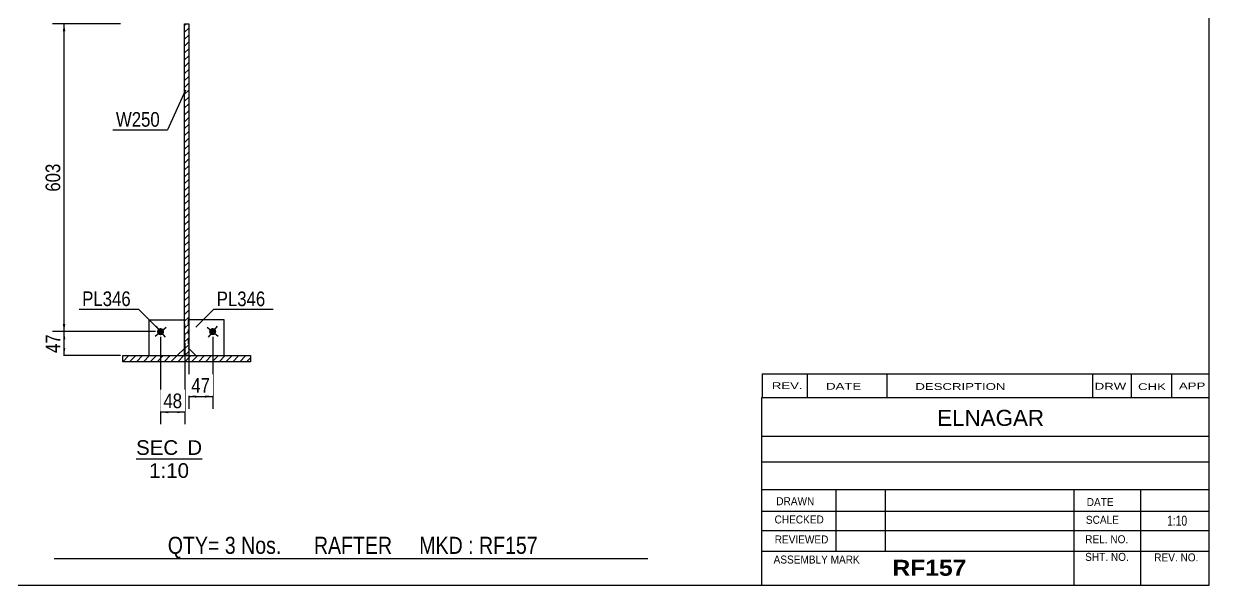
# Model space of a CAD drawing. Header units: millimetres. Extents: x -1016 to -614, y -188 to 89.
# Drawn here: x -845.7 to -613.6, y -187.5 to -77.6 of the extents above; entities that cross this region are included whole.
import ezdxf

# ---------------------------------------------------------------- set-up
doc = ezdxf.new("R2010")
doc.units = ezdxf.units.MM
doc.linetypes.add('DXK_LINE_DOT1', pattern=[1.8814, 0.9407, -0.9407])
doc.styles.add('Arial', font='ARIAL.TTF', dxfattribs={"height": 0.2})
doc.styles.add('Arial Bold', font='ARIALBD.TTF', dxfattribs={"height": 0.2})
doc.styles.add('Arial Narrow', font='ARIALN.TTF', dxfattribs={"height": 0.2})

# ---------------------------------------------------------------- blocks, each defined once
blk = doc.blocks.new('Unknown-624476843-1210')
at = {"color": 5, "linetype": 'Continuous'}
for p, q in [((-613.61, -187.55), (-613.61, 89.45)), ((-1013.61, -187.55), (-613.61, -187.55))]:
    blk.add_line(p, q, dxfattribs=at)
blk = doc.blocks.new('Unknown-624476843-12 - 1257')
at = {"color": 1, "linetype": 'Continuous'}
blk.add_line((-823.7, -162.76), (-810.79, -162.76), dxfattribs=at)
at = {"color": 0, "linetype": 'Continuous'}
for points in [[(-815.48, -162.01), (-815.48, -159.01), (-823.7, -159.01), (-823.7, -162.01)], [(-810.79, -162.01), (-810.79, -159.01), (-813.68, -159.01), (-813.68, -162.01)], [(-813.36, -166.51), (-813.36, -163.51), (-821.14, -163.51), (-821.14, -166.51)]]:
    blk.add_wipeout(points, dxfattribs=at)
at = {"color": 136, "linetype": 'Continuous', "style": 'Arial'}
for s, height, p in [('SEC', 2.865, (-823.7, -162.01)), ('D', 2.87, (-813.68, -162.01)), ('1:10', 2.865, (-821.14, -166.51))]:
    blk.add_text(s, height=height, dxfattribs=at).set_placement(p)
blk = doc.blocks.new('Bolt-624476843-1282 - 1257')
at = {"linetype": 'Continuous'}
blk.add_hatch(color=3, dxfattribs=at).paths.add_polyline_path([(-808.18, -138.33, -1), (-809.25, -137.43, -1)])
at = {"color": 3, "linetype": 'Continuous'}
for p, q in [((-807.81, -136.81), (-809.61, -138.95)), ((-809.79, -136.98), (-807.64, -138.78))]:
    blk.add_line(p, q, dxfattribs=at)
blk = doc.blocks.new('Bolt-624476843-1283 - 1257')
at = {"linetype": 'Continuous'}
blk.add_hatch(color=3, dxfattribs=at).paths.add_polyline_path([(-818.38, -137.43, -1), (-819.45, -138.33, -1)])
at = {"color": 3, "linetype": 'Continuous'}
for p, q in [((-819.81, -136.81), (-818.01, -138.95)), ((-819.99, -138.78), (-817.84, -136.98))]:
    blk.add_line(p, q, dxfattribs=at)
blk = doc.blocks.new('Part-624476843-1285 - 1257')
at = {"color": 2, "linetype": 'Continuous'}
for p, q in [((-821.14, -142.58), (-821.14, -135.58)), ((-821.14, -135.58), (-814.21, -135.58)), ((-815.64, -142.58), (-814.21, -141.15))]:
    blk.add_line(p, q, dxfattribs=at)
at = {"color": 7, "linetype": 'DXK_LINE_DOT1'}
for p, q in [((-814.14, -135.58), (-814.21, -135.58)), ((-814.14, -141.08), (-814.14, -135.58)), ((-814.21, -141.15), (-814.14, -141.08)), ((-821.14, -142.58), (-815.64, -142.58))]:
    blk.add_line(p, q, dxfattribs=at)
blk = doc.blocks.new('Part-624476843-1286 - 1257')
at = {"color": 7, "linetype": 'DXK_LINE_DOT1'}
for p, q in [((-813.41, -135.58), (-813.48, -135.58)), ((-813.48, -135.58), (-813.48, -141.08)), ((-813.41, -141.15), (-813.48, -141.08)), ((-811.98, -142.58), (-806.48, -142.58))]:
    blk.add_line(p, q, dxfattribs=at)
at = {"color": 2, "linetype": 'Continuous'}
for p, q in [((-806.48, -135.58), (-813.41, -135.58)), ((-806.48, -142.58), (-806.48, -135.58)), ((-811.98, -142.58), (-813.41, -141.15))]:
    blk.add_line(p, q, dxfattribs=at)
blk = doc.blocks.new('Part-624476843-1364 - 1257')
at = {"linetype": 'Continuous'}
h = blk.add_hatch(dxfattribs=at)
h.set_pattern_fill('', scale=0.3, style=0, pattern_type=0)
h.set_pattern_definition([(45, (-826.313, -143.7806), (-0.67352, 0.67352), [])])
h.paths.add_polyline_path([(-826.31, -142.58), (-826.31, -143.78), (-801.31, -143.78), (-801.31, -142.58)])
at = {"color": 2, "linetype": 'Continuous'}
for p, q in [((-826.31, -143.78), (-826.31, -142.58)), ((-826.31, -142.58), (-801.31, -142.58)), ((-801.31, -143.78), (-826.31, -143.78)), ((-801.31, -142.58), (-801.31, -143.78))]:
    blk.add_line(p, q, dxfattribs=at)
blk = doc.blocks.new('Part-624476843-1387 - 1257')
at = {"linetype": 'Continuous'}
h = blk.add_hatch(dxfattribs=at)
h.set_pattern_fill('', scale=0.3, style=0, pattern_type=0)
h.set_pattern_definition([(45, (-814.213, -142.5806), (-0.673519, 0.673519), [])])
h.paths.add_polyline_path([(-814.21, -77.58), (-814.21, -142.58), (-813.41, -142.58), (-813.41, -77.58)])
at = {"color": 2, "linetype": 'Continuous'}
for p, q in [((-814.21, -142.58), (-814.21, -77.58)), ((-814.21, -77.58), (-813.41, -77.58)), ((-813.41, -77.58), (-813.41, -142.58)), ((-813.41, -142.58), (-814.21, -142.58))]:
    blk.add_line(p, q, dxfattribs=at)
blk = doc.blocks.new('StraightDimension-624476843-5369 - 1257')
at = {"linetype": 'Continuous'}
for points in [[(-838.06, -139.38), (-837.81, -137.88), (-837.56, -139.38)], [(-837.56, -141.08), (-837.81, -142.58), (-838.06, -141.08)]]:
    blk.add_hatch(color=7, dxfattribs=at).paths.add_polyline_path(points)
at = {"color": 7, "linetype": 'Continuous'}
for p, q in [((-819.91, -137.88), (-840.06, -137.88)), ((-837.81, -142.58), (-837.81, -137.88)), ((-826.78, -142.58), (-840.06, -142.58))]:
    blk.add_line(p, q, dxfattribs=at)
at = {"color": 0}
blk.add_wipeout([(-837.96, -137.8), (-842.16, -137.8), (-842.16, -142.66), (-837.96, -142.66)], dxfattribs=at)
at = {"color": 3, "style": 'Arial Narrow'}
blk.add_text('47', height=2.863, rotation=90.0002, dxfattribs=at).set_placement((-838.56, -142.06))
blk = doc.blocks.new('StraightDimension-624476843-1496 - 1257')
at = {"linetype": 'Continuous'}
for points in [[(-811.91, -150.82), (-813.41, -150.57), (-811.91, -150.32)], [(-810.21, -150.32), (-808.71, -150.57), (-810.21, -150.82)]]:
    blk.add_hatch(color=7, dxfattribs=at).paths.add_polyline_path(points)
at = {"color": 7, "linetype": 'Continuous'}
for p, q in [((-808.71, -138.88), (-808.71, -152.97)), ((-813.41, -139.81), (-813.41, -152.97)), ((-813.41, -150.57), (-808.71, -150.57))]:
    blk.add_line(p, q, dxfattribs=at)
at = {"color": 0}
blk.add_wipeout([(-808.63, -150.42), (-808.63, -146.22), (-813.49, -146.22), (-813.49, -150.42)], dxfattribs=at)
at = {"color": 3, "style": 'Arial Narrow'}
blk.add_text('47', height=2.863, dxfattribs=at).set_placement((-812.89, -149.82))
blk = doc.blocks.new('StraightDimension-624476843-1513 - 1257')
at = {"linetype": 'Continuous'}
for points in [[(-817.41, -153.86), (-818.91, -153.61), (-817.41, -153.36)], [(-815.64, -153.36), (-814.14, -153.61), (-815.64, -153.86)]]:
    blk.add_hatch(color=7, dxfattribs=at).paths.add_polyline_path(points)
at = {"color": 7, "linetype": 'Continuous'}
for p, q in [((-818.91, -138.88), (-818.91, -156.01)), ((-814.14, -140.08), (-814.14, -156.01)), ((-818.91, -153.61), (-814.14, -153.61))]:
    blk.add_line(p, q, dxfattribs=at)
at = {"color": 0}
blk.add_wipeout([(-814.1, -153.46), (-814.1, -149.26), (-818.96, -149.26), (-818.96, -153.46)], dxfattribs=at)
at = {"color": 3, "style": 'Arial Narrow'}
blk.add_text('48', height=2.863, dxfattribs=at).set_placement((-818.36, -152.86))
blk = doc.blocks.new('StraightDimension-624476843-5368 - 1257')
at = {"linetype": 'Continuous'}
for points in [[(-838.06, -79.08), (-837.81, -77.58), (-837.56, -79.08)], [(-837.56, -136.38), (-837.81, -137.88), (-838.06, -136.38)]]:
    blk.add_hatch(color=7, dxfattribs=at).paths.add_polyline_path(points)
at = {"color": 7, "linetype": 'Continuous'}
for p, q in [((-826.78, -77.58), (-840.06, -77.58)), ((-837.81, -137.88), (-837.81, -77.58)), ((-819.91, -137.88), (-840.06, -137.88))]:
    blk.add_line(p, q, dxfattribs=at)
at = {"color": 0}
blk.add_wipeout([(-837.96, -104.39), (-842.16, -104.39), (-842.16, -111.07), (-837.96, -111.07)], dxfattribs=at)
at = {"color": 3, "style": 'Arial Narrow'}
blk.add_text('603', height=2.863, rotation=90.0002, dxfattribs=at).set_placement((-838.56, -110.47))
blk = doc.blocks.new('CBS_REVISION-624476843-6692')
at = {"color": 7, "linetype": 'Continuous'}
for p, q in [((-701.11, -146.17), (-613.62, -146.17)), ((-701.11, -146.17), (-701.11, -150.8)), ((-692.32, -146.17), (-692.32, -150.8)), ((-676.72, -146.17), (-676.72, -150.74)), ((-636.47, -146.17), (-636.47, -150.8)), ((-628.93, -146.17), (-628.93, -150.8)), ((-620.98, -146.17), (-620.98, -150.8)), ((-701.11, -150.8), (-613.62, -150.8))]:
    blk.add_line(p, q, dxfattribs=at)
at = {"color": 7, "style": 'Arial Narrow', "width": 1.7}
for s, height, p in [('REV.', 1.326, (-699.25, -149.12)), ('DATE', 1.326, (-688.63, -149.24)), ('DESCRIPTION', 1.3257, (-671.15, -149.29)), ('DRW', 1.326, (-636.04, -149.23)), ('CHK', 1.326, (-627.55, -149.32)), ('APP', 1.326, (-619.55, -149.17))]:
    blk.add_text(s, height=height, dxfattribs=at).set_placement(p)
blk = doc.blocks.new('CBS_CALLOFF-624476843-6690')
at = {"color": 7, "linetype": 'Continuous'}
blk.add_line((-839.73, -182.28), (-723.5, -182.3), dxfattribs=at)
at = {"color": 3, "linetype": 'Continuous', "style": 'Arial Narrow'}
blk.add_text('QTY= 3 Nos.      RAFTER     MKD : RF157', height=3.3405, dxfattribs=at).set_placement((-817.5, -181.39))
blk = doc.blocks.new('CBS_NAME_BLOG-624476843-6691')
at = {"color": 7, "linetype": 'Continuous'}
for p, q in [((-701.2, -150.8), (-613.68, -150.8)), ((-701.2, -187.51), (-701.2, -150.8)), ((-701.2, -158.33), (-613.68, -158.33)), ((-701.13, -163.39), (-613.61, -163.39)), ((-701.2, -168.76), (-613.68, -168.76)), ((-686.67, -180.87), (-686.67, -168.77)), ((-676.99, -180.84), (-676.99, -168.77)), ((-640.07, -187.51), (-640.07, -168.78)), ((-627.02, -187.51), (-627.02, -168.76)), ((-701.19, -173.06), (-613.61, -173.04)), ((-701.2, -176.81), (-613.68, -176.81)), ((-701.2, -180.85), (-613.68, -180.85)), ((-701.2, -187.55), (-613.61, -187.55))]:
    blk.add_line(p, q, dxfattribs=at)
at = {"color": 3, "linetype": 'Continuous', "style": 'Arial'}
blk.add_text('ELNAGAR', height=3.133, dxfattribs=at).set_placement((-666.87, -156.33))
at = {"color": 3, "linetype": 'Continuous'}
for s, height, style, width, p in [('DRAWN', 1.566, 'Arial', 0.9, (-698.37, -171.87)), ('DATE', 1.566, 'Arial', 0.9, (-637.6, -172.03)), ('CHECKED', 1.566, 'Arial', 0.9, (-698.71, -175.44)), ('SCALE', 1.566, 'Arial', 0.9, (-637.76, -175.51)), ('1:10', 1.957, 'Arial Narrow', 0.9, (-621.87, -175.87)), ('REVIEWED', 1.566, 'Arial', 0.9, (-698.68, -179.36)), ('REL. NO.', 1.566, 'Arial', 0.9, (-637.9, -179.31)), ('ASSEMBLY MARK', 1.5663, 'Arial', 0.9, (-698.9, -183.29)), ('RF157', 3.131, 'Arial Bold', 1.1, (-675.62, -185.69)), ('SHT. NO.', 1.566, 'Arial', 0.9, (-637.9, -182.77)), ('REV. NO.', 1.566, 'Arial', 0.9, (-624.38, -182.87))]:
    blk.add_text(s, height=height, dxfattribs=dict(at, style=style, width=width)).set_placement(p)
blk = doc.blocks.new('Mark-624476843-5527 - 1257')
at = {"color": 7, "linetype": 'Continuous'}
blk.add_line((-819.71, -137.01), (-823.25, -133.47), dxfattribs=at)
at = {"color": 0}
blk.add_wipeout([(-824.75, -132.87), (-824.75, -129.87), (-834.25, -129.87), (-834.25, -132.87)], dxfattribs=at)
blk.add_wipeout([(-824.75, -132.87), (-824.75, -129.87), (-834.25, -129.87), (-834.25, -132.87)], dxfattribs=at)
at = {"color": 7, "linetype": 'Continuous'}
blk.add_line((-834.85, -133.47), (-823.25, -133.47), dxfattribs=at)
at = {"color": 3, "style": 'Arial Narrow'}
blk.add_text('PL346', height=2.863, dxfattribs=at).set_placement((-834.25, -132.87))
blk = doc.blocks.new('Mark-624476843-1383 - 1257')
at = {"color": 7, "linetype": 'Continuous'}
blk.add_line((-814.02, -90.61), (-817.56, -98.35), dxfattribs=at)
at = {"color": 0}
blk.add_wipeout([(-819.06, -97.75), (-819.06, -94.75), (-827.65, -94.75), (-827.65, -97.75)], dxfattribs=at)
blk.add_wipeout([(-819.06, -97.75), (-819.06, -94.75), (-827.65, -94.75), (-827.65, -97.75)], dxfattribs=at)
at = {"color": 7, "linetype": 'Continuous'}
blk.add_line((-828.25, -98.35), (-817.56, -98.35), dxfattribs=at)
at = {"color": 3, "style": 'Arial Narrow'}
blk.add_text('W250', height=2.863, dxfattribs=at).set_placement((-827.65, -97.75))
blk = doc.blocks.new('Mark-624476843-5530 - 1257')
at = {"color": 0}
blk.add_wipeout([(-798.4, -132.89), (-798.4, -129.89), (-807.91, -129.89), (-807.91, -132.89)], dxfattribs=at)
blk.add_wipeout([(-798.4, -132.89), (-798.4, -129.89), (-807.91, -129.89), (-807.91, -132.89)], dxfattribs=at)
at = {"color": 7, "linetype": 'Continuous'}
for p, q in [((-812.04, -137.02), (-808.51, -133.49)), ((-808.51, -133.49), (-796.9, -133.49))]:
    blk.add_line(p, q, dxfattribs=at)
at = {"color": 3, "style": 'Arial Narrow'}
blk.add_text('PL346', height=2.863, dxfattribs=at).set_placement((-807.91, -132.89))

msp = doc.modelspace()

# ---------------------------------------------------------------- block references
for name in ['Unknown-624476843-1210', 'Part-624476843-1387 - 1257', 'Part-624476843-1285 - 1257', 'Bolt-624476843-1283 - 1257', 'Part-624476843-1286 - 1257', 'Bolt-624476843-1282 - 1257', 'Part-624476843-1364 - 1257', 'CBS_REVISION-624476843-6692', 'CBS_NAME_BLOG-624476843-6691', 'CBS_CALLOFF-624476843-6690']:
    msp.add_blockref(name, (0, 0))

# ---------------------------------------------------------------- next in the draw order: block references
for name in ['Mark-624476843-5530 - 1257', 'StraightDimension-624476843-5369 - 1257', 'StraightDimension-624476843-1496 - 1257', 'Unknown-624476843-12 - 1257']:
    msp.add_blockref(name, (0, 0))

# ---------------------------------------------------------------- next in the draw order: block references
msp.add_blockref('StraightDimension-624476843-1513 - 1257', (0, 0))

# ---------------------------------------------------------------- next in the draw order: block references
msp.add_blockref('StraightDimension-624476843-5368 - 1257', (0, 0))

# ---------------------------------------------------------------- next in the draw order: block references
for name in ['Mark-624476843-1383 - 1257', 'Mark-624476843-5527 - 1257']:
    msp.add_blockref(name, (0, 0))

doc.saveas('drawing.dxf')
